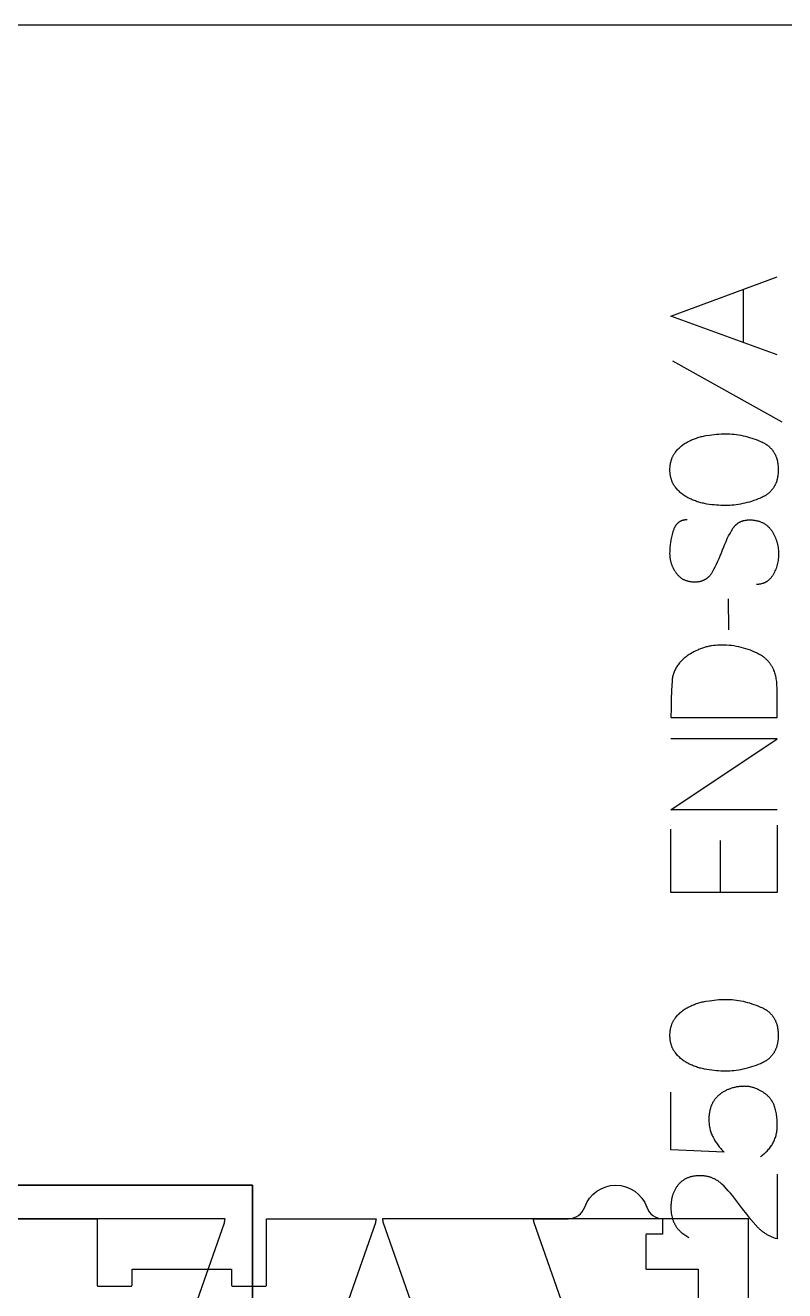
# Model space of a CAD drawing. Header units: millimetres. Extents: x -1220 to 1220, y -1930 to 4220.
# Drawn here: x 200.6 to 471.7, y 158.1 to 610 of the extents above; entities that cross this region are included whole.
import ezdxf

# ---------------------------------------------------------------- set-up
doc = ezdxf.new("R2010")
doc.units = ezdxf.units.MM
for name, color, linetype in [('0_SHEET_SPRUCEPLY_2440X122', 1, 'CONTINUOUS'), ('1_ANYTOOL_1MMDEEP_LABELS_S', 2, 'CONTINUOUS'), ('4_ANYTOOL_CUTTHROUGH_OUTSI', 5, 'CONTINUOUS')]:
    doc.layers.add(name, color=color, linetype=linetype)

msp = doc.modelspace()

# ---------------------------------------------------------------- linework, layer by layer
at = {"layer": '0_SHEET_SPRUCEPLY_2440X122'}
msp.add_lwpolyline([(-1220, 610), (-1220, -610), (1220, -610), (1220, 610)], close=True, dxfattribs=at)
at = {"layer": '1_ANYTOOL_1MMDEEP_LABELS_S'}
for points in [[(469.04, 492.34), (431.04, 506.13), (469.04, 520.14)], [(456.94, 496.74), (456.94, 515.63)], [(431.64, 490.17), (470.62, 468.4)], [(436.85, 433.39), (436.61, 433.38), (436.5, 433.38), (436.38, 433.37), (436.27, 433.36), (436.15, 433.35), (436.04, 433.34), (435.93, 433.32), (435.82, 433.31), (435.71, 433.29), (435.61, 433.27), (435.5, 433.24), (435.4, 433.22), (435.29, 433.19), (435.19, 433.16), (435.09, 433.13), (434.99, 433.09), (434.9, 433.06), (434.8, 433.02), (434.7, 432.98), (434.61, 432.94), (434.52, 432.89), (434.43, 432.85), (434.34, 432.8), (434.25, 432.75), (434.16, 432.7), (434.07, 432.64), (433.99, 432.59), (433.91, 432.53), (433.82, 432.47), (433.74, 432.41), (433.66, 432.34), (433.59, 432.28), (433.51, 432.21), (433.43, 432.14), (433.36, 432.07), (433.29, 431.99), (433.21, 431.92), (433.14, 431.84), (433.07, 431.76), (433.01, 431.67), (432.94, 431.59), (432.87, 431.5), (432.81, 431.41), (432.75, 431.32), (432.69, 431.23), (432.63, 431.13), (432.57, 431.04), (432.51, 430.94), (432.45, 430.84), (432.4, 430.73), (432.35, 430.63), (432.24, 430.41), (432.14, 430.19), (432.05, 429.96), (431.96, 429.72), (431.88, 429.47), (431.8, 429.21), (431.52, 428.19), (431.28, 427.18), (431.08, 426.19), (430.91, 425.22), (430.84, 424.74), (430.78, 424.26), (430.73, 423.79), (430.69, 423.33), (430.65, 422.86), (430.63, 422.4), (430.62, 421.95), (430.61, 421.5), (430.61, 421.25), (430.62, 421.01), (430.63, 420.76), (430.65, 420.52), (430.67, 420.28), (430.69, 420.04), (430.72, 419.81), (430.76, 419.57), (430.8, 419.34), (430.84, 419.1), (430.89, 418.87), (430.94, 418.64), (431, 418.41), (431.06, 418.19), (431.12, 417.96), (431.19, 417.74), (431.27, 417.52), (431.35, 417.3), (431.43, 417.08), (431.52, 416.86), (431.62, 416.65), (431.71, 416.44), (431.82, 416.22), (431.92, 416.01), (432.04, 415.81), (432.15, 415.6), (432.27, 415.39), (432.4, 415.19), (432.53, 414.99), (432.66, 414.79), (432.8, 414.59), (432.94, 414.39), (433.09, 414.2), (433.24, 414.01), (433.39, 413.83), (433.55, 413.65), (433.71, 413.48), (433.87, 413.32), (434.04, 413.16), (434.21, 413.01), (434.39, 412.87), (434.57, 412.73), (434.75, 412.6), (434.94, 412.47), (435.13, 412.35), (435.32, 412.24), (435.52, 412.13), (435.73, 412.03), (435.93, 411.93), (436.15, 411.84), (436.36, 411.76), (436.58, 411.68), (436.8, 411.61), (437.03, 411.55), (437.26, 411.49), (437.49, 411.44), (437.73, 411.39), (437.98, 411.35), (438.22, 411.32), (438.47, 411.29), (438.73, 411.27), (438.99, 411.25), (439.25, 411.24), (439.51, 411.24), (439.79, 411.24), (440.05, 411.25), (440.32, 411.27), (440.58, 411.3), (440.83, 411.33), (441.08, 411.37), (441.32, 411.41), (441.56, 411.46), (441.8, 411.52), (442.03, 411.59), (442.25, 411.66), (442.48, 411.74), (442.58, 411.79), (442.69, 411.83), (442.8, 411.88), (442.9, 411.93), (443.01, 411.98), (443.11, 412.03), (443.21, 412.08), (443.31, 412.14), (443.41, 412.19), (443.51, 412.25), (443.61, 412.31), (443.7, 412.37), (443.8, 412.44), (443.89, 412.5), (443.99, 412.57), (444.08, 412.64), (444.17, 412.71), (444.26, 412.78), (444.34, 412.86), (444.43, 412.93), (444.52, 413.01), (444.6, 413.09), (444.68, 413.17), (444.77, 413.26), (444.93, 413.43), (445.08, 413.61), (445.23, 413.79), (445.38, 413.98), (445.52, 414.18), (445.66, 414.39), (445.79, 414.6), (445.92, 414.82), (446.41, 415.73), (446.9, 416.66), (447.36, 417.6), (447.82, 418.57), (448.26, 419.56), (448.69, 420.56), (449.1, 421.59), (449.5, 422.64), (449.89, 423.69), (450.3, 424.71), (450.73, 425.7), (451.18, 426.67), (451.66, 427.62), (452.15, 428.53), (452.66, 429.43), (453.19, 430.29), (453.33, 430.5), (453.47, 430.71), (453.62, 430.9), (453.7, 431), (453.78, 431.09), (453.85, 431.18), (453.93, 431.27), (454.02, 431.36), (454.1, 431.44), (454.18, 431.53), (454.27, 431.61), (454.35, 431.69), (454.44, 431.77), (454.53, 431.84), (454.62, 431.92), (454.71, 431.99), (454.8, 432.06), (454.89, 432.13), (454.99, 432.2), (455.08, 432.26), (455.18, 432.33), (455.28, 432.39), (455.38, 432.45), (455.48, 432.5), (455.58, 432.56), (455.68, 432.61), (455.79, 432.67), (455.9, 432.72), (456, 432.76), (456.11, 432.81), (456.22, 432.86), (456.33, 432.9), (456.44, 432.94), (456.56, 432.98), (456.67, 433.02), (456.79, 433.05), (456.9, 433.09), (457.14, 433.15), (457.38, 433.2), (457.63, 433.25), (457.89, 433.29), (458.14, 433.32), (458.41, 433.34), (458.67, 433.36), (458.95, 433.37), (459.22, 433.37), (459.51, 433.37), (459.79, 433.35), (460.09, 433.33), (460.38, 433.31), (460.67, 433.27), (460.95, 433.23), (461.23, 433.19), (461.51, 433.14), (461.77, 433.08), (462.04, 433.01), (462.3, 432.94), (462.56, 432.86), (462.81, 432.78), (463.05, 432.69), (463.29, 432.59), (463.53, 432.49), (463.76, 432.38), (463.99, 432.26), (464.21, 432.14), (464.43, 432.01), (464.65, 431.88), (464.85, 431.74), (465.06, 431.59), (465.26, 431.43), (465.45, 431.27), (465.64, 431.11), (465.83, 430.93), (466.01, 430.75), (466.19, 430.57), (466.36, 430.37), (466.52, 430.18), (466.69, 429.97), (466.84, 429.76), (467, 429.54), (467.14, 429.32), (467.42, 428.86), (467.68, 428.4), (467.92, 427.93), (468.15, 427.46), (468.35, 426.99), (468.54, 426.51), (468.71, 426.02), (468.79, 425.78), (468.87, 425.53), (468.94, 425.28), (469.01, 425.04), (469.07, 424.79), (469.13, 424.54), (469.18, 424.29), (469.23, 424.03), (469.31, 423.53), (469.38, 423.01), (469.43, 422.5), (469.46, 421.97), (469.48, 421.45), (469.48, 420.93), (469.46, 420.41), (469.43, 419.9), (469.38, 419.4), (469.31, 418.9), (469.23, 418.41), (469.13, 417.92), (469.02, 417.44), (468.89, 416.97), (468.74, 416.5), (468.58, 416.03), (468.4, 415.57), (468.21, 415.12), (467.99, 414.67), (467.77, 414.23), (467.52, 413.79), (467.4, 413.58), (467.27, 413.37), (467.13, 413.17), (466.99, 412.98), (466.85, 412.79), (466.7, 412.61), (466.56, 412.44), (466.4, 412.27), (466.24, 412.11), (466.08, 411.96), (465.92, 411.81), (465.75, 411.67), (465.67, 411.61), (465.58, 411.54), (465.49, 411.48), (465.4, 411.42), (465.31, 411.36), (465.22, 411.3), (465.13, 411.24), (465.04, 411.19), (464.95, 411.13), (464.85, 411.08), (464.76, 411.03), (464.66, 410.98), (464.57, 410.94), (464.47, 410.89), (464.37, 410.85), (464.27, 410.81), (464.17, 410.77), (464.07, 410.73), (463.97, 410.69), (463.86, 410.66), (463.66, 410.59), (463.44, 410.53), (463.23, 410.48), (463.01, 410.44), (462.78, 410.4), (462.56, 410.37), (462.32, 410.35), (462.09, 410.33), (461.85, 410.32), (461.61, 410.32)], [(451.46, 405.21), (451.56, 394.09)], [(469.04, 329.76), (431.04, 329.76), (469.04, 355.16), (431.04, 355.16)], [(469.04, 324.33), (469.04, 300.33), (431.04, 300.33), (431.04, 322.92)], [(448.69, 318.9), (448.69, 300.33)], [(463.02, 205.99), (463.39, 206.25), (463.75, 206.52), (464.1, 206.8), (464.43, 207.08), (464.75, 207.37), (465.07, 207.66), (465.37, 207.96), (465.66, 208.26), (465.93, 208.57), (466.2, 208.89), (466.45, 209.21), (466.69, 209.54), (466.92, 209.88), (467.14, 210.22), (467.34, 210.56), (467.54, 210.91), (467.72, 211.27), (467.89, 211.63), (468.05, 212), (468.2, 212.38), (468.33, 212.76), (468.46, 213.14), (468.57, 213.54), (468.67, 213.94), (468.76, 214.34), (468.83, 214.75), (468.9, 215.17), (468.95, 215.59), (468.99, 216.01), (469.02, 216.45), (469.04, 216.89), (469.04, 217.33), (469.04, 217.86), (469.02, 218.37), (469, 218.88), (468.96, 219.38), (468.92, 219.87), (468.86, 220.35), (468.8, 220.83), (468.72, 221.29), (468.63, 221.75), (468.54, 222.2), (468.43, 222.64), (468.31, 223.07), (468.18, 223.5), (468.05, 223.91), (467.9, 224.32), (467.74, 224.71), (467.65, 224.91), (467.56, 225.11), (467.46, 225.3), (467.36, 225.5), (467.25, 225.69), (467.14, 225.87), (467.02, 226.06), (466.89, 226.24), (466.76, 226.42), (466.63, 226.59), (466.49, 226.77), (466.34, 226.94), (466.19, 227.11), (466.03, 227.28), (465.87, 227.44), (465.71, 227.61), (465.53, 227.77), (465.36, 227.92), (465.17, 228.08), (464.99, 228.23), (464.79, 228.38), (464.59, 228.53), (464.39, 228.67), (464.18, 228.82), (463.96, 228.96), (463.74, 229.1), (463.52, 229.23), (463.29, 229.36), (462.81, 229.62), (462.31, 229.87), (462, 230.02), (461.69, 230.15), (461.38, 230.28), (461.07, 230.39), (460.76, 230.5), (460.46, 230.6), (460.15, 230.69), (459.84, 230.77), (459.54, 230.84), (459.23, 230.9), (458.93, 230.95), (458.63, 230.99), (458.33, 231.02), (458.03, 231.05), (457.73, 231.06), (457.43, 231.07), (457.09, 231.06), (456.76, 231.05), (456.42, 231.04), (456.1, 231.02), (455.77, 230.99), (455.45, 230.96), (455.14, 230.92), (454.82, 230.88), (454.51, 230.83), (454.2, 230.77), (453.9, 230.71), (453.6, 230.64), (453.3, 230.56), (453.01, 230.48), (452.72, 230.4), (452.43, 230.31), (452.15, 230.21), (451.87, 230.1), (451.59, 229.99), (451.32, 229.88), (451.05, 229.76), (450.78, 229.63), (450.52, 229.5), (450.26, 229.36), (450.01, 229.21), (449.75, 229.06), (449.5, 228.9), (449.26, 228.74), (449.01, 228.57), (448.78, 228.39), (448.54, 228.21), (448.31, 228.03), (448.08, 227.83), (447.86, 227.64), (447.65, 227.43), (447.44, 227.22), (447.24, 227.01), (447.05, 226.79), (446.87, 226.57), (446.69, 226.34), (446.52, 226.1), (446.36, 225.86), (446.21, 225.62), (446.06, 225.36), (445.92, 225.11), (445.78, 224.85), (445.66, 224.58), (445.54, 224.31), (445.43, 224.03), (445.32, 223.75), (445.23, 223.46), (445.14, 223.17), (445.05, 222.87), (444.98, 222.56), (444.91, 222.25), (444.85, 221.94), (444.79, 221.62), (444.75, 221.29), (444.71, 220.96), (444.67, 220.63), (444.65, 220.29), (444.63, 219.94), (444.62, 219.59), (444.62, 219.23), (444.62, 218.79), (444.64, 218.35), (444.67, 217.92), (444.71, 217.49), (444.76, 217.07), (444.82, 216.66), (444.9, 216.25), (444.98, 215.85), (445.08, 215.46), (445.19, 215.07), (445.31, 214.69), (445.44, 214.32), (445.58, 213.95), (445.74, 213.59), (445.9, 213.23), (446.08, 212.88), (446.45, 212.19), (446.65, 211.85), (446.86, 211.51), (447.08, 211.17), (447.31, 210.83), (447.55, 210.49), (447.79, 210.15), (448.05, 209.82), (448.31, 209.48), (448.59, 209.15), (448.87, 208.82), (449.16, 208.49), (449.47, 208.16), (450.1, 207.51), (431.04, 208.43), (431.04, 228.95)], [(468.99, 199.74), (468.94, 176.56), (468.36, 176.75), (467.79, 176.95), (467.52, 177.06), (467.24, 177.17), (466.97, 177.29), (466.7, 177.41), (466.43, 177.54), (466.17, 177.67), (465.91, 177.8), (465.66, 177.94), (465.4, 178.09), (465.15, 178.23), (464.91, 178.39), (464.66, 178.54), (464.42, 178.71), (464.18, 178.87), (463.95, 179.04), (463.72, 179.22), (463.49, 179.4), (463.26, 179.58), (463.04, 179.77), (462.82, 179.96), (462.6, 180.16), (462.39, 180.36), (462.18, 180.57), (461.97, 180.78), (461.77, 180.99), (461.57, 181.21), (461.37, 181.44), (459.62, 183.55), (458.11, 185.44), (456.63, 187.35), (455.2, 189.27), (454.49, 190.23), (453.77, 191.16), (453.04, 192.07), (452.3, 192.94), (451.55, 193.79), (450.78, 194.61), (450.01, 195.4), (449.23, 196.16), (449.03, 196.34), (448.83, 196.52), (448.63, 196.69), (448.42, 196.86), (448.21, 197.02), (448, 197.18), (447.78, 197.32), (447.56, 197.47), (447.34, 197.6), (447.12, 197.73), (446.89, 197.86), (446.66, 197.98), (446.43, 198.09), (446.19, 198.2), (445.96, 198.3), (445.72, 198.4), (445.47, 198.49), (445.22, 198.57), (444.97, 198.65), (444.72, 198.73), (444.47, 198.79), (444.21, 198.85), (443.95, 198.91), (443.68, 198.96), (443.42, 199), (443.15, 199.04), (442.87, 199.07), (442.6, 199.1), (442.32, 199.12), (442.04, 199.13), (441.75, 199.14), (441.47, 199.15), (441.15, 199.14), (440.84, 199.13), (440.53, 199.12), (440.23, 199.1), (439.93, 199.07), (439.64, 199.03), (439.35, 198.99), (439.07, 198.95), (438.79, 198.89), (438.52, 198.83), (438.25, 198.77), (437.98, 198.7), (437.72, 198.62), (437.47, 198.53), (437.22, 198.44), (436.98, 198.35), (436.74, 198.24), (436.5, 198.13), (436.27, 198.02), (436.04, 197.89), (435.82, 197.77), (435.61, 197.63), (435.39, 197.49), (435.19, 197.34), (434.99, 197.19), (434.79, 197.03), (434.6, 196.87), (434.41, 196.69), (434.22, 196.52), (434.05, 196.33), (433.87, 196.14), (433.7, 195.94), (433.54, 195.74), (433.38, 195.54), (433.23, 195.33), (433.08, 195.12), (432.94, 194.9), (432.8, 194.68), (432.67, 194.46), (432.54, 194.24), (432.42, 194.01), (432.3, 193.78), (432.19, 193.54), (432.08, 193.3), (431.98, 193.06), (431.89, 192.82), (431.8, 192.57), (431.71, 192.32), (431.63, 192.07), (431.55, 191.81), (431.48, 191.55), (431.42, 191.28), (431.36, 191.01), (431.3, 190.74), (431.26, 190.47), (431.21, 190.19), (431.17, 189.91), (431.14, 189.63), (431.11, 189.34), (431.09, 189.05), (431.07, 188.76), (431.06, 188.46), (431.04, 187.85), (431.05, 187.39), (431.07, 186.93), (431.1, 186.49), (431.15, 186.05), (431.2, 185.62), (431.27, 185.19), (431.35, 184.78), (431.45, 184.37), (431.56, 183.98), (431.61, 183.78), (431.68, 183.59), (431.74, 183.39), (431.81, 183.2), (431.88, 183.02), (431.95, 182.83), (432.03, 182.65), (432.11, 182.47), (432.19, 182.29), (432.28, 182.11), (432.37, 181.93), (432.46, 181.76), (432.56, 181.59), (432.66, 181.42), (432.76, 181.25), (432.87, 181.09), (432.98, 180.93), (433.09, 180.77), (433.2, 180.61), (433.32, 180.45), (433.44, 180.3), (433.57, 180.14), (433.7, 179.99), (433.83, 179.85), (433.96, 179.7), (434.1, 179.56), (434.24, 179.41), (434.38, 179.27), (434.53, 179.14), (434.68, 179), (434.83, 178.87), (434.99, 178.73), (435.31, 178.48), (435.64, 178.23), (435.99, 177.99), (436.35, 177.75), (436.72, 177.53), (437.11, 177.31), (437.5, 177.11)]]:
    msp.add_lwpolyline(points, dxfattribs=at)
for points in [[(430.72, 451.25), (430.73, 451.72), (430.75, 452.18), (430.77, 452.4), (430.79, 452.63), (430.81, 452.85), (430.84, 453.07), (430.87, 453.28), (430.91, 453.5), (430.95, 453.71), (430.99, 453.92), (431.04, 454.12), (431.09, 454.32), (431.15, 454.53), (431.21, 454.72), (431.27, 454.92), (431.34, 455.11), (431.41, 455.3), (431.48, 455.49), (431.56, 455.68), (431.64, 455.86), (431.73, 456.04), (431.82, 456.22), (431.91, 456.39), (432.01, 456.56), (432.11, 456.73), (432.22, 456.9), (432.32, 457.07), (432.44, 457.23), (432.55, 457.39), (432.67, 457.55), (432.92, 457.85), (433.17, 458.15), (433.42, 458.45), (433.69, 458.73), (433.97, 459.01), (434.25, 459.27), (434.54, 459.53), (434.84, 459.79), (435.15, 460.03), (435.47, 460.26), (435.8, 460.49), (436.13, 460.71), (436.48, 460.92), (436.83, 461.13), (437.19, 461.32), (437.56, 461.51), (438.3, 461.86), (438.68, 462.03), (439.06, 462.18), (439.44, 462.33), (439.83, 462.48), (440.23, 462.61), (440.63, 462.74), (441.03, 462.87), (441.44, 462.98), (441.85, 463.09), (442.26, 463.19), (442.68, 463.28), (443.1, 463.37), (443.53, 463.45), (444.83, 463.66), (445.68, 463.78), (446.52, 463.88), (447.34, 463.97), (448.16, 464.03), (448.96, 464.08), (449.75, 464.11), (450.53, 464.11), (451.31, 464.1), (452.09, 464.07), (452.88, 464.02), (453.66, 463.94), (454.44, 463.85), (455.22, 463.73), (456.01, 463.6), (456.79, 463.44), (457.57, 463.26), (458.36, 463.05), (459.14, 462.83), (459.93, 462.59), (460.71, 462.32), (461.5, 462.04), (462.29, 461.73), (463.07, 461.4), (463.46, 461.23), (463.84, 461.05), (464.2, 460.86), (464.38, 460.76), (464.55, 460.66), (464.72, 460.56), (464.89, 460.45), (465.05, 460.34), (465.21, 460.23), (465.37, 460.12), (465.53, 460.01), (465.68, 459.89), (465.83, 459.77), (465.97, 459.65), (466.12, 459.52), (466.26, 459.4), (466.39, 459.27), (466.53, 459.13), (466.66, 459), (466.79, 458.86), (466.91, 458.73), (467.03, 458.58), (467.15, 458.44), (467.27, 458.3), (467.38, 458.15), (467.49, 458), (467.59, 457.84), (467.7, 457.69), (467.8, 457.53), (467.89, 457.37), (467.99, 457.21), (468.08, 457.05), (468.17, 456.88), (468.25, 456.71), (468.33, 456.54), (468.41, 456.36), (468.48, 456.19), (468.56, 456.01), (468.63, 455.83), (468.69, 455.64), (468.76, 455.46), (468.82, 455.27), (468.87, 455.08), (468.93, 454.89), (468.98, 454.69), (469.07, 454.3), (469.15, 453.89), (469.22, 453.47), (469.27, 453.05), (469.32, 452.61), (469.35, 452.17), (469.36, 451.71), (469.37, 451.25), (469.36, 450.79), (469.35, 450.34), (469.31, 449.9), (469.27, 449.46), (469.22, 449.04), (469.15, 448.63), (469.07, 448.22), (469.02, 448.03), (468.97, 447.83), (468.92, 447.63), (468.87, 447.44), (468.81, 447.25), (468.75, 447.07), (468.69, 446.88), (468.62, 446.7), (468.55, 446.52), (468.48, 446.34), (468.4, 446.17), (468.32, 445.99), (468.24, 445.82), (468.15, 445.66), (468.07, 445.49), (467.97, 445.33), (467.88, 445.16), (467.78, 445.01), (467.68, 444.85), (467.58, 444.7), (467.47, 444.54), (467.36, 444.39), (467.25, 444.25), (467.13, 444.1), (467.01, 443.96), (466.89, 443.82), (466.76, 443.68), (466.64, 443.54), (466.5, 443.41), (466.37, 443.28), (466.23, 443.15), (466.09, 443.03), (465.95, 442.9), (465.8, 442.78), (465.65, 442.66), (465.49, 442.54), (465.34, 442.43), (465.18, 442.32), (465.01, 442.21), (464.85, 442.1), (464.68, 441.99), (464.51, 441.89), (464.33, 441.79), (464.15, 441.69), (463.79, 441.5), (463.41, 441.32), (463.02, 441.15), (462.23, 440.83), (461.43, 440.53), (460.64, 440.25), (459.85, 439.99), (459.07, 439.75), (458.28, 439.53), (457.49, 439.33), (456.71, 439.16), (455.93, 439), (455.14, 438.87), (454.36, 438.75), (453.58, 438.66), (452.81, 438.59), (452.03, 438.53), (451.25, 438.5), (450.48, 438.49), (449.7, 438.5), (448.91, 438.53), (448.1, 438.57), (447.29, 438.63), (446.46, 438.7), (445.62, 438.8), (444.77, 438.91), (443.91, 439.03), (443.05, 439.2), (442.63, 439.29), (442.21, 439.39), (441.79, 439.49), (441.38, 439.6), (440.97, 439.72), (440.57, 439.85), (440.17, 439.98), (439.78, 440.12), (439.39, 440.27), (439, 440.42), (438.62, 440.58), (438.25, 440.74), (437.87, 440.92), (437.5, 441.1), (437.14, 441.28), (436.79, 441.48), (436.44, 441.68), (436.1, 441.89), (435.77, 442.11), (435.45, 442.33), (435.14, 442.57), (434.83, 442.81), (434.53, 443.06), (434.24, 443.31), (433.96, 443.57), (433.69, 443.85), (433.42, 444.12), (433.16, 444.41), (432.91, 444.7), (432.67, 445.01), (432.55, 445.16), (432.44, 445.32), (432.32, 445.49), (432.22, 445.65), (432.11, 445.82), (432.01, 445.99), (431.91, 446.16), (431.82, 446.33), (431.73, 446.51), (431.64, 446.69), (431.56, 446.87), (431.48, 447.05), (431.41, 447.24), (431.34, 447.43), (431.27, 447.62), (431.21, 447.82), (431.15, 448.01), (431.09, 448.21), (431.04, 448.41), (430.99, 448.62), (430.95, 448.82), (430.91, 449.03), (430.87, 449.24), (430.84, 449.45), (430.81, 449.67), (430.79, 449.89), (430.77, 450.11), (430.75, 450.33), (430.73, 450.79)], [(431.04, 362.82), (469.04, 362.82), (468.94, 373.62), (468.92, 374.14), (468.9, 374.65), (468.86, 375.15), (468.81, 375.64), (468.75, 376.13), (468.68, 376.6), (468.6, 377.06), (468.5, 377.51), (468.39, 377.95), (468.27, 378.38), (468.14, 378.8), (467.99, 379.21), (467.84, 379.61), (467.75, 379.81), (467.67, 380.01), (467.58, 380.2), (467.49, 380.39), (467.39, 380.57), (467.29, 380.76), (467.19, 380.94), (467.09, 381.12), (466.98, 381.3), (466.87, 381.47), (466.76, 381.64), (466.64, 381.81), (466.53, 381.98), (466.4, 382.14), (466.28, 382.31), (466.15, 382.47), (466.02, 382.62), (465.89, 382.78), (465.75, 382.93), (465.61, 383.08), (465.47, 383.23), (465.32, 383.37), (465.17, 383.51), (465.02, 383.65), (464.87, 383.79), (464.71, 383.92), (464.55, 384.06), (464.39, 384.19), (464.22, 384.31), (464.05, 384.44), (463.88, 384.56), (463.7, 384.68), (463.34, 384.91), (462.97, 385.13), (462.58, 385.35), (461.8, 385.75), (461.01, 386.12), (460.21, 386.47), (459.41, 386.79), (458.59, 387.09), (457.77, 387.36), (456.95, 387.61), (456.11, 387.83), (455.27, 388.02), (454.42, 388.19), (453.56, 388.33), (452.7, 388.45), (451.83, 388.54), (450.95, 388.61), (450.07, 388.64), (449.18, 388.66), (448.42, 388.65), (447.67, 388.61), (446.93, 388.55), (446.2, 388.46), (445.47, 388.35), (445.11, 388.29), (444.75, 388.21), (444.4, 388.14), (444.04, 388.05), (443.69, 387.97), (443.34, 387.87), (442.99, 387.77), (442.65, 387.66), (442.3, 387.55), (441.96, 387.43), (441.62, 387.3), (441.28, 387.17), (440.94, 387.03), (440.61, 386.89), (439.94, 386.58), (439.28, 386.25), (438.63, 385.89), (437.99, 385.51), (437.61, 385.26), (437.23, 385.01), (436.87, 384.76), (436.51, 384.5), (436.17, 384.23), (435.84, 383.96), (435.53, 383.69), (435.22, 383.42), (434.93, 383.13), (434.65, 382.85), (434.38, 382.56), (434.12, 382.26), (433.87, 381.97), (433.64, 381.66), (433.41, 381.36), (433.2, 381.04), (433, 380.73), (432.82, 380.41), (432.64, 380.08), (432.48, 379.75), (432.32, 379.42), (432.18, 379.08), (432.05, 378.74), (431.94, 378.39), (431.83, 378.04), (431.74, 377.69), (431.66, 377.33), (431.59, 376.96), (431.53, 376.6), (431.48, 376.22), (431.45, 375.85), (431.28, 372.4), (431.17, 369.26), (431.09, 366.07)], [(430.72, 249.25), (430.73, 249.72), (430.75, 250.18), (430.77, 250.41), (430.79, 250.63), (430.81, 250.85), (430.84, 251.07), (430.87, 251.29), (430.91, 251.5), (430.95, 251.71), (430.99, 251.92), (431.04, 252.12), (431.09, 252.33), (431.15, 252.53), (431.21, 252.73), (431.27, 252.92), (431.34, 253.11), (431.41, 253.3), (431.48, 253.49), (431.56, 253.68), (431.64, 253.86), (431.73, 254.04), (431.82, 254.22), (431.91, 254.39), (432.01, 254.57), (432.11, 254.74), (432.22, 254.9), (432.32, 255.07), (432.44, 255.23), (432.55, 255.39), (432.67, 255.55), (432.92, 255.86), (433.17, 256.16), (433.42, 256.45), (433.69, 256.73), (433.97, 257.01), (434.25, 257.28), (434.54, 257.54), (434.84, 257.79), (435.15, 258.03), (435.47, 258.27), (435.8, 258.49), (436.13, 258.71), (436.48, 258.93), (436.83, 259.13), (437.19, 259.32), (437.56, 259.51), (438.3, 259.86), (438.68, 260.03), (439.06, 260.19), (439.44, 260.34), (439.83, 260.48), (440.23, 260.62), (440.63, 260.75), (441.03, 260.87), (441.44, 260.98), (441.85, 261.09), (442.26, 261.19), (442.68, 261.28), (443.1, 261.37), (443.53, 261.45), (444.83, 261.66), (445.68, 261.78), (446.52, 261.88), (447.34, 261.97), (448.16, 262.03), (448.96, 262.08), (449.75, 262.11), (450.53, 262.12), (451.31, 262.11), (452.09, 262.08), (452.88, 262.02), (453.66, 261.95), (454.44, 261.85), (455.22, 261.74), (456.01, 261.6), (456.79, 261.44), (457.57, 261.26), (458.36, 261.06), (459.14, 260.83), (459.93, 260.59), (460.71, 260.33), (461.5, 260.04), (462.29, 259.73), (463.07, 259.4), (463.46, 259.23), (463.84, 259.05), (464.2, 258.86), (464.38, 258.76), (464.55, 258.66), (464.72, 258.56), (464.89, 258.45), (465.05, 258.35), (465.21, 258.24), (465.37, 258.12), (465.53, 258.01), (465.68, 257.89), (465.83, 257.77), (465.97, 257.65), (466.12, 257.52), (466.26, 257.4), (466.39, 257.27), (466.53, 257.14), (466.66, 257), (466.79, 256.87), (466.91, 256.73), (467.03, 256.59), (467.15, 256.44), (467.27, 256.3), (467.38, 256.15), (467.49, 256), (467.59, 255.85), (467.7, 255.69), (467.8, 255.54), (467.89, 255.38), (467.99, 255.21), (468.08, 255.05), (468.17, 254.88), (468.25, 254.71), (468.33, 254.54), (468.41, 254.37), (468.48, 254.19), (468.56, 254.01), (468.63, 253.83), (468.69, 253.65), (468.76, 253.46), (468.82, 253.27), (468.87, 253.08), (468.93, 252.89), (468.98, 252.7), (469.07, 252.3), (469.15, 251.89), (469.22, 251.47), (469.27, 251.05), (469.32, 250.61), (469.35, 250.17), (469.36, 249.72), (469.37, 249.25), (469.36, 248.79), (469.35, 248.34), (469.31, 247.9), (469.27, 247.47), (469.22, 247.04), (469.15, 246.63), (469.07, 246.23), (469.02, 246.03), (468.97, 245.83), (468.92, 245.64), (468.87, 245.45), (468.81, 245.26), (468.75, 245.07), (468.69, 244.89), (468.62, 244.7), (468.55, 244.52), (468.48, 244.35), (468.4, 244.17), (468.32, 244), (468.24, 243.83), (468.15, 243.66), (468.07, 243.49), (467.97, 243.33), (467.88, 243.17), (467.78, 243.01), (467.68, 242.85), (467.58, 242.7), (467.47, 242.55), (467.36, 242.4), (467.25, 242.25), (467.13, 242.1), (467.01, 241.96), (466.89, 241.82), (466.76, 241.68), (466.64, 241.55), (466.5, 241.41), (466.37, 241.28), (466.23, 241.16), (466.09, 241.03), (465.95, 240.9), (465.8, 240.78), (465.65, 240.66), (465.49, 240.55), (465.34, 240.43), (465.18, 240.32), (465.01, 240.21), (464.85, 240.1), (464.68, 240), (464.51, 239.89), (464.33, 239.79), (464.15, 239.7), (463.79, 239.51), (463.41, 239.33), (463.02, 239.15), (462.23, 238.83), (461.43, 238.53), (460.64, 238.25), (459.85, 237.99), (459.07, 237.75), (458.28, 237.53), (457.49, 237.34), (456.71, 237.16), (455.93, 237), (455.14, 236.87), (454.36, 236.75), (453.58, 236.66), (452.81, 236.59), (452.03, 236.54), (451.25, 236.51), (450.48, 236.49), (449.7, 236.5), (448.91, 236.53), (448.1, 236.57), (447.29, 236.63), (446.46, 236.71), (445.62, 236.8), (444.77, 236.91), (443.91, 237.04), (443.05, 237.2), (442.63, 237.29), (442.21, 237.39), (441.79, 237.5), (441.38, 237.61), (440.97, 237.73), (440.57, 237.85), (440.17, 237.98), (439.78, 238.12), (439.39, 238.27), (439, 238.42), (438.62, 238.58), (438.25, 238.75), (437.87, 238.92), (437.5, 239.1), (437.14, 239.29), (436.79, 239.48), (436.44, 239.68), (436.1, 239.89), (435.77, 240.11), (435.45, 240.34), (435.14, 240.57), (434.83, 240.81), (434.53, 241.06), (434.24, 241.31), (433.96, 241.58), (433.69, 241.85), (433.42, 242.13), (433.16, 242.41), (432.91, 242.71), (432.67, 243.01), (432.55, 243.17), (432.44, 243.33), (432.32, 243.49), (432.22, 243.65), (432.11, 243.82), (432.01, 243.99), (431.91, 244.16), (431.82, 244.34), (431.73, 244.51), (431.64, 244.69), (431.56, 244.87), (431.48, 245.06), (431.41, 245.24), (431.34, 245.43), (431.27, 245.62), (431.21, 245.82), (431.15, 246.01), (431.09, 246.21), (431.04, 246.41), (430.99, 246.62), (430.95, 246.82), (430.91, 247.03), (430.87, 247.24), (430.84, 247.46), (430.81, 247.67), (430.79, 247.89), (430.77, 248.11), (430.75, 248.33), (430.73, 248.79)]]:
    msp.add_lwpolyline(points, close=True, dxfattribs=at)
at = {"layer": '4_ANYTOOL_CUTTHROUGH_OUTSI'}
for points in [[(-281.75, 138.25), (-281.75, 195.75), (281.75, 195.75), (281.75, 138.25)], [(281.75, 138.25), (281.75, 195.75), (-281.75, 195.75), (-281.75, 138.25)]]:
    msp.add_lwpolyline(points, dxfattribs=at)
for points in [[(399.14, 134.08), (382.24, 182.36, -0.061485), (382.01, 183.75), (394.4, 183.75, 0.317837), (400.3, 187.92, -0.707107), (422.45, 187.92, 0.306859), (428.1, 183.76), (428.1, 178.25), (422.35, 178.25), (422.35, 178.25, 0.414214), (422.1, 178), (422.1, 166, 0.414214), (422.35, 165.75), (440.75, 165.75), (440.75, 108.25)], [(254.76, 134.08), (271.66, 182.36, 0.061485), (271.89, 183.75), (159.25, 183.75), (159.25, 108.25)], [(204.24, 134.08), (187.34, 182.36, -0.061485), (187.11, 183.75), (226.2, 183.75), (226.2, 160), (226.2, 160, 0.414214), (226.45, 159.75), (238.45, 159.75, 0.414214), (238.7, 160), (238.7, 165.75), (274.2, 165.75), (274.2, 160), (274.2, 160, 0.414214), (274.45, 159.75), (286.45, 159.75, 0.414214), (286.7, 160), (286.7, 183.75), (325.79, 183.75), (325.79, 183.75, -0.061485), (325.56, 182.36), (308.66, 134.08, 0.084368)], [(458.75, 54.25), (458.75, 183.75), (328.11, 183.75), (328.11, 183.75, 0.061485), (328.34, 182.36), (345.24, 134.08, -0.084368)]]:
    msp.add_lwpolyline(points, format="xyb", dxfattribs=at)

doc.saveas('drawing.dxf')
